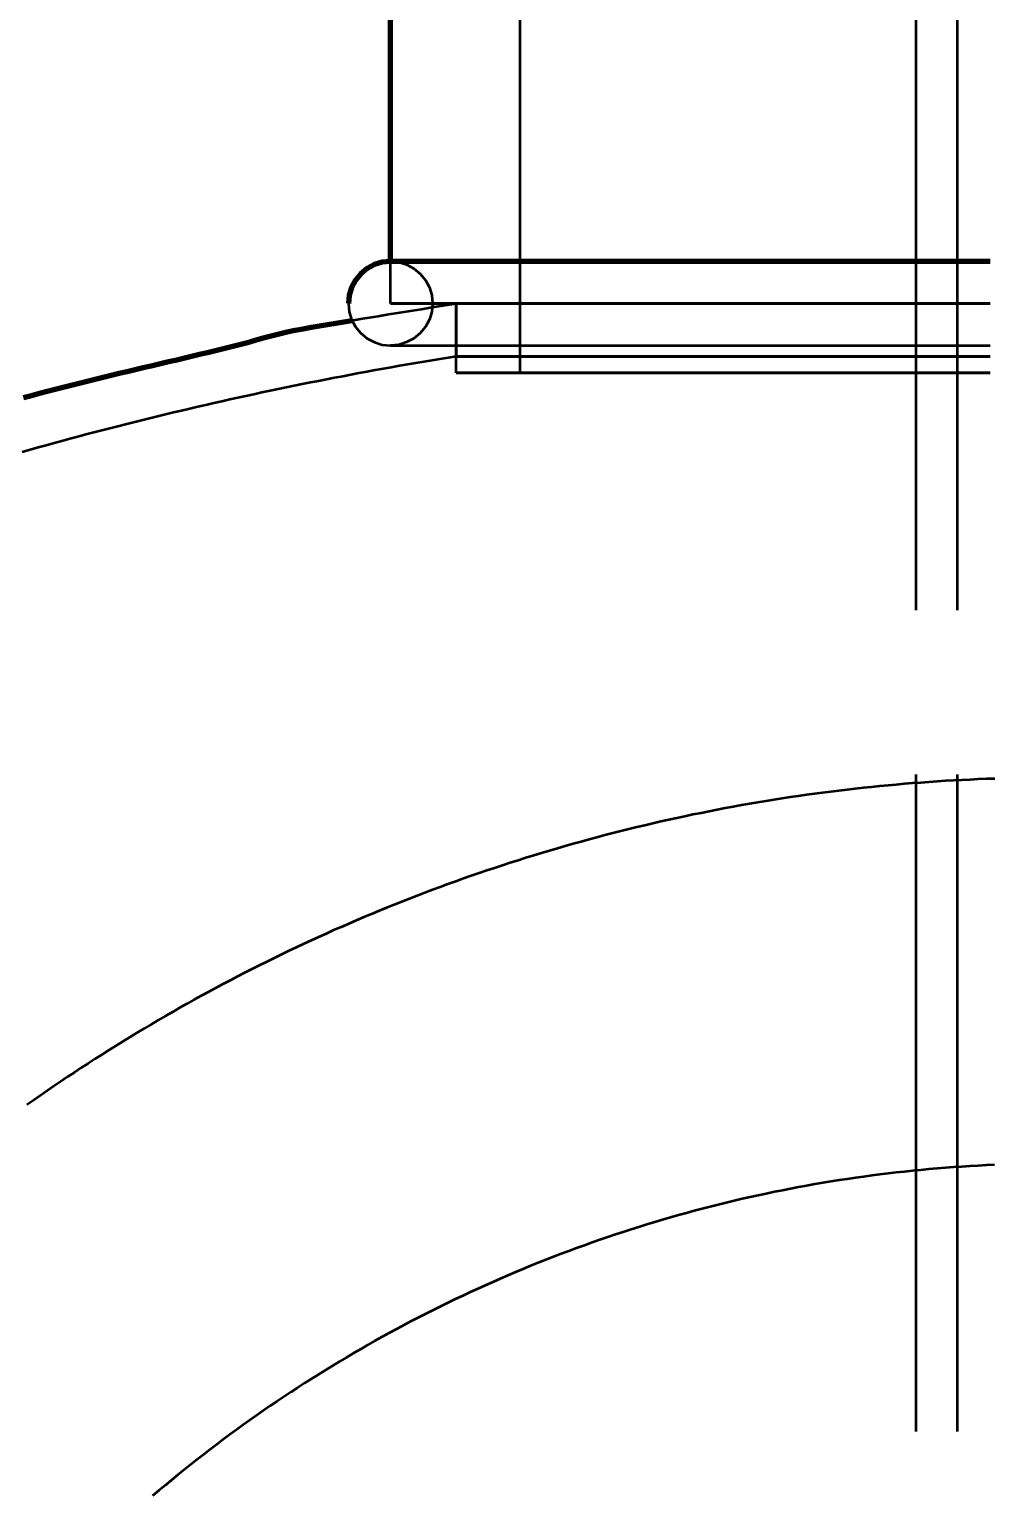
# Model space of a CAD drawing. Header units: millimetres. Extents: x 0 to 2382, y 0 to 420.
# Drawn here: x 155.19 to 161.03, y 292.65 to 301.57 of the extents above; entities that cross this region are included whole.
import ezdxf

# ---------------------------------------------------------------- set-up
doc = ezdxf.new("R2010")
doc.units = ezdxf.units.MM
doc.linetypes.add('IRAM-E-TRAZOS', pattern=[5, 4, -1])
for name, color, linetype, lineweight in [('01-VISIBLE', 7, 'CONTINUOUS', 70), ('02-OCULTA', 4, 'IRAM-E-TRAZOS', 35), ('04-COTA', 3, 'CONTINUOUS', 18)]:
    doc.layers.add(name, color=color, linetype=linetype, lineweight=lineweight)
doc.styles.add('ISO3098', font='isocpeur.ttf')
doc.dimstyles.new('FLAMA-IRAM', dxfattribs={"dimtxt": 3.5, "dimasz": 3.5, "dimexe": 2, "dimexo": 1.5, "dimgap": 1, "dimtad": 1, "dimdec": 1, "dimtxsty": 'ISO3098', "dimblk": 'IRAM_FLECHA', "dimblk1": 'IRAM_FLECHA', "dimblk2": 'IRAM_FLECHA', "dimcen": 2.5, "dimclrd": 256, "dimclre": 256, "dimclrt": 256, "dimazin": 3, "dimtfac": 1, "dimtmove": 0, "dimatfit": 3, "dimlwd": 18, "dimlwe": 18})

# ---------------------------------------------------------------- blocks, each defined once
blk = doc.blocks.new('IRAM_FLECHA')
blk.add_solid([(0, 0), (-1, 0.125), (-1, -0.125)])

msp = doc.modelspace()

# ---------------------------------------------------------------- linework, layer by layer
at = {"layer": '01-VISIBLE'}
msp.add_line((157.3909, 300.1523), (157.3909, 303.5963), dxfattribs=at)
for points in [[(157.3909, 300.1523), (157.3409, 300.1474), (157.2929, 300.1328), (157.2486, 300.1091), (157.2098, 300.0773), (157.178, 300.0385), (157.1543, 299.9942), (157.1398, 299.9462), (157.1349, 299.8963)], [(161.0409, 300.1523), (160.9909, 300.1523), (160.9409, 300.1523), (160.8909, 300.1523), (160.8409, 300.1523), (160.7909, 300.1523), (160.7409, 300.1523), (160.6909, 300.1523), (160.6409, 300.1523), (160.5909, 300.1523), (160.5409, 300.1523), (160.4909, 300.1523), (160.4409, 300.1523), (160.3909, 300.1523), (160.3409, 300.1523), (160.2909, 300.1523), (160.2409, 300.1523), (160.1909, 300.1523), (160.1409, 300.1523), (160.0909, 300.1523), (160.0409, 300.1523), (159.9909, 300.1523), (159.9409, 300.1523), (159.8909, 300.1523), (159.8409, 300.1523), (159.7909, 300.1523), (159.7409, 300.1523), (159.6909, 300.1523), (159.6409, 300.1523), (159.5909, 300.1523), (159.5409, 300.1523), (159.4909, 300.1523), (159.4409, 300.1523), (159.3909, 300.1523), (159.3409, 300.1523), (159.2909, 300.1523), (159.2409, 300.1523), (159.1909, 300.1523), (159.1409, 300.1523), (159.0909, 300.1523), (159.0409, 300.1523), (158.9909, 300.1523), (158.9409, 300.1523), (158.8909, 300.1523), (158.8409, 300.1523), (158.7909, 300.1523), (158.7409, 300.1523), (158.6909, 300.1523), (158.6409, 300.1523), (158.5909, 300.1523), (158.5409, 300.1523), (158.4909, 300.1523), (158.4409, 300.1523), (158.3909, 300.1523), (158.3409, 300.1523), (158.2909, 300.1523), (158.2409, 300.1523), (158.1909, 300.1523), (158.1409, 300.1523), (158.0909, 300.1523), (158.0409, 300.1523), (157.9909, 300.1523), (157.9409, 300.1523), (157.8909, 300.1523), (157.8409, 300.1523), (157.7909, 300.1523), (157.7409, 300.1523), (157.6909, 300.1523), (157.6409, 300.1523), (157.5909, 300.1523), (157.5409, 300.1523), (157.4909, 300.1523), (157.4409, 300.1523), (157.3909, 300.1523)], [(155.1567, 299.3236), (155.2051, 299.3365), (155.2536, 299.3494), (155.3021, 299.3621), (155.3506, 299.3746), (155.3992, 299.3871), (155.4478, 299.3994), (155.4964, 299.4116), (155.545, 299.4236), (155.5937, 299.4356), (155.6424, 299.4475), (155.6911, 299.4593), (155.7398, 299.471), (155.7886, 299.4827), (155.8374, 299.4943), (155.8861, 299.5059), (155.9349, 299.5174), (155.9837, 299.5289), (156.0325, 299.5404), (156.0813, 299.5519), (156.13, 299.5635), (156.1788, 299.5751), (156.2276, 299.5867), (156.2763, 299.5983), (156.3251, 299.6099), (156.3738, 299.6216), (156.4225, 299.6334), (156.4711, 299.6457), (156.5196, 299.6584), (156.5679, 299.672), (156.6159, 299.6863), (156.6641, 299.7001), (156.7127, 299.7124), (156.7616, 299.7232), (156.8108, 299.733), (156.86, 299.7423), (156.9094, 299.7512), (156.9587, 299.7599), (157.0081, 299.7685), (157.0575, 299.7769), (157.1069, 299.7852), (157.1564, 299.7935)]]:
    msp.add_lwpolyline(points, dxfattribs=at)
at = {"layer": '02-OCULTA'}
for p, q in [((158.1809, 299.4737), (158.1809, 303.5963)), ((160.5909, 218.0294), (160.5909, 301.9763)), ((160.8409, 218.0294), (160.8409, 301.9763)), ((157.3909, 299.8963), (157.3909, 300.1523)), ((157.7899, 299.4737), (157.7899, 299.8963)), ((157.7909, 299.8963), (157.7909, 299.5737))]:
    msp.add_line(p, q, dxfattribs=at)
for points in [[(161.0409, 300.1523), (160.9909, 300.1523), (160.9409, 300.1523), (160.8909, 300.1523), (160.8409, 300.1523), (160.7909, 300.1523), (160.7409, 300.1523), (160.6909, 300.1523), (160.6409, 300.1523), (160.5909, 300.1523), (160.5409, 300.1523), (160.4909, 300.1523), (160.4409, 300.1523), (160.3909, 300.1523), (160.3409, 300.1523), (160.2909, 300.1523), (160.2409, 300.1523), (160.1909, 300.1523), (160.1409, 300.1523), (160.0909, 300.1523), (160.0409, 300.1523), (159.9909, 300.1523), (159.9409, 300.1523), (159.8909, 300.1523), (159.8409, 300.1523), (159.7909, 300.1523), (159.7409, 300.1523), (159.6909, 300.1523), (159.6409, 300.1523), (159.5909, 300.1523), (159.5409, 300.1523), (159.4909, 300.1523), (159.4409, 300.1523), (159.3909, 300.1523), (159.3409, 300.1523), (159.2909, 300.1523), (159.2409, 300.1523), (159.1909, 300.1523), (159.1409, 300.1523), (159.0909, 300.1523), (159.0409, 300.1523), (158.9909, 300.1523), (158.9409, 300.1523), (158.8909, 300.1523), (158.8409, 300.1523), (158.7909, 300.1523), (158.7409, 300.1523), (158.6909, 300.1523), (158.6409, 300.1523), (158.5909, 300.1523), (158.5409, 300.1523), (158.4909, 300.1523), (158.4409, 300.1523), (158.3909, 300.1523), (158.3409, 300.1523), (158.2909, 300.1523), (158.2409, 300.1523), (158.1909, 300.1523), (158.1409, 300.1523), (158.0909, 300.1523), (158.0409, 300.1523), (157.9909, 300.1523), (157.9409, 300.1523), (157.8909, 300.1523), (157.8409, 300.1523), (157.7909, 300.1523), (157.7409, 300.1523), (157.6909, 300.1523), (157.6409, 300.1523), (157.5909, 300.1523), (157.5409, 300.1523), (157.4909, 300.1523), (157.4409, 300.1523), (157.3909, 300.1523)], [(157.3909, 300.1523), (157.3909, 300.1523), (157.3909, 300.1523), (157.3909, 300.1523), (157.3909, 300.1523), (157.3909, 300.1523), (157.3909, 300.1523)], [(157.3909, 300.1523), (157.4408, 300.1474), (157.4888, 300.1328), (157.5331, 300.1091), (157.5719, 300.0773), (157.6037, 300.0385), (157.6274, 299.9942), (157.6419, 299.9462), (157.6469, 299.8963), (157.6419, 299.8463), (157.6274, 299.7983), (157.6037, 299.754), (157.5719, 299.7153), (157.5331, 299.6834), (157.4888, 299.6598), (157.4408, 299.6452), (157.3909, 299.6403)], [(157.1349, 299.8963), (157.1398, 299.8463), (157.1543, 299.7983), (157.178, 299.754), (157.2098, 299.7153), (157.2486, 299.6834), (157.2929, 299.6598), (157.3409, 299.6452), (157.3909, 299.6403)], [(157.1564, 299.7935), (157.2092, 299.8023), (157.2621, 299.8111), (157.3149, 299.8197), (157.3678, 299.8284), (157.4206, 299.837), (157.4735, 299.8455), (157.5264, 299.854), (157.5793, 299.8624), (157.6322, 299.8708), (157.6851, 299.8792), (157.738, 299.8877), (157.7909, 299.8963)], [(161.0409, 299.8963), (160.9909, 299.8963), (160.9409, 299.8963), (160.8909, 299.8963), (160.8409, 299.8963), (160.7909, 299.8963), (160.7409, 299.8963), (160.6909, 299.8963), (160.6409, 299.8963), (160.5909, 299.8963), (160.5409, 299.8963), (160.4909, 299.8963), (160.4409, 299.8963), (160.3909, 299.8963), (160.3409, 299.8963), (160.2909, 299.8963), (160.2409, 299.8963), (160.1909, 299.8963), (160.1409, 299.8963), (160.0909, 299.8963), (160.0409, 299.8963), (159.9909, 299.8963), (159.9409, 299.8963), (159.8909, 299.8963), (159.8409, 299.8963), (159.7909, 299.8963), (159.7409, 299.8963), (159.6909, 299.8963), (159.6409, 299.8963), (159.5909, 299.8963), (159.5409, 299.8963), (159.4909, 299.8963), (159.4409, 299.8963), (159.3909, 299.8963), (159.3409, 299.8963), (159.2909, 299.8963), (159.2409, 299.8963), (159.1909, 299.8963), (159.1409, 299.8963), (159.0909, 299.8963), (159.0409, 299.8963), (158.9909, 299.8963), (158.9409, 299.8963), (158.8909, 299.8963), (158.8409, 299.8963), (158.7909, 299.8963), (158.7409, 299.8963), (158.6909, 299.8963), (158.6409, 299.8963), (158.5909, 299.8963), (158.5409, 299.8963), (158.4909, 299.8963), (158.4409, 299.8963), (158.3909, 299.8963), (158.3409, 299.8963), (158.2909, 299.8963), (158.2409, 299.8963), (158.1909, 299.8963), (158.1409, 299.8963), (158.0909, 299.8963), (158.0409, 299.8963), (157.9909, 299.8963), (157.9409, 299.8963), (157.8909, 299.8963), (157.8409, 299.8963), (157.7909, 299.8963), (157.7409, 299.8963), (157.6909, 299.8963), (157.6409, 299.8963), (157.5909, 299.8963), (157.5409, 299.8963), (157.4909, 299.8963), (157.4409, 299.8963), (157.3909, 299.8963)], [(157.3909, 299.8963), (157.4409, 299.8963), (157.4909, 299.8963), (157.5409, 299.8963), (157.5909, 299.8963), (157.6409, 299.8963), (157.6909, 299.8963), (157.7409, 299.8963), (157.7909, 299.8963), (157.8409, 299.8963), (157.8909, 299.8963), (157.9409, 299.8963), (157.9909, 299.8963), (158.0409, 299.8963), (158.0909, 299.8963), (158.1409, 299.8963), (158.1909, 299.8963), (158.2409, 299.8963), (158.2909, 299.8963), (158.3409, 299.8963), (158.3909, 299.8963), (158.4409, 299.8963), (158.4909, 299.8963), (158.5409, 299.8963), (158.5909, 299.8963), (158.6409, 299.8963), (158.6909, 299.8963), (158.7409, 299.8963), (158.7909, 299.8963), (158.8409, 299.8963), (158.8909, 299.8963), (158.9409, 299.8963), (158.9909, 299.8963), (159.0409, 299.8963), (159.0909, 299.8963), (159.1409, 299.8963), (159.1909, 299.8963), (159.2409, 299.8963), (159.2909, 299.8963), (159.3409, 299.8963), (159.3909, 299.8963), (159.4409, 299.8963), (159.4909, 299.8963), (159.5409, 299.8963), (159.5909, 299.8963), (159.6409, 299.8963), (159.6909, 299.8963), (159.7409, 299.8963), (159.7909, 299.8963), (159.8409, 299.8963), (159.8909, 299.8963), (159.9409, 299.8963), (159.9909, 299.8963), (160.0409, 299.8963), (160.0909, 299.8963), (160.1409, 299.8963), (160.1909, 299.8963), (160.2409, 299.8963), (160.2909, 299.8963), (160.3409, 299.8963), (160.3909, 299.8963), (160.4409, 299.8963), (160.4909, 299.8963), (160.5409, 299.8963), (160.5909, 299.8963), (160.6409, 299.8963), (160.6909, 299.8963), (160.7409, 299.8963), (160.7909, 299.8963), (160.8409, 299.8963), (160.8909, 299.8963), (160.9409, 299.8963), (160.9909, 299.8963), (161.0409, 299.8963)], [(161.0407, 299.8963), (160.9907, 299.8963), (160.9406, 299.8963), (160.8906, 299.8963), (160.8406, 299.8963), (160.7906, 299.8963), (160.7406, 299.8963), (160.6906, 299.8963), (160.6406, 299.8963), (160.5906, 299.8963), (160.5405, 299.8963), (160.4905, 299.8963), (160.4405, 299.8963), (160.3905, 299.8963), (160.3405, 299.8963), (160.2905, 299.8963), (160.2405, 299.8963), (160.1905, 299.8963), (160.1404, 299.8963), (160.0904, 299.8963), (160.0404, 299.8963), (159.9904, 299.8963), (159.9404, 299.8963), (159.8904, 299.8963), (159.8404, 299.8963), (159.7904, 299.8963), (159.7403, 299.8963), (159.6903, 299.8963), (159.6403, 299.8963), (159.5903, 299.8963), (159.5403, 299.8963), (159.4903, 299.8963), (159.4403, 299.8963), (159.3903, 299.8963), (159.3402, 299.8963), (159.2902, 299.8963), (159.2402, 299.8963), (159.1902, 299.8963), (159.1402, 299.8963), (159.0902, 299.8963), (159.0402, 299.8963), (158.9902, 299.8963), (158.9401, 299.8963), (158.8901, 299.8963), (158.8401, 299.8963), (158.7901, 299.8963), (158.7401, 299.8963), (158.6901, 299.8963), (158.6401, 299.8963), (158.5901, 299.8963), (158.54, 299.8963), (158.49, 299.8963), (158.44, 299.8963), (158.39, 299.8963), (158.34, 299.8963), (158.29, 299.8963), (158.24, 299.8963), (158.19, 299.8963), (158.1399, 299.8963), (158.0899, 299.8963), (158.0399, 299.8963), (157.9899, 299.8963), (157.9399, 299.8963), (157.8899, 299.8963), (157.8399, 299.8963), (157.7899, 299.8963)], [(157.7899, 299.8963), (157.8399, 299.8963), (157.8899, 299.8963), (157.9399, 299.8963), (157.9899, 299.8963), (158.0399, 299.8963), (158.0899, 299.8963), (158.1399, 299.8963), (158.19, 299.8963), (158.24, 299.8963), (158.29, 299.8963), (158.34, 299.8963), (158.39, 299.8963), (158.44, 299.8963), (158.49, 299.8963), (158.54, 299.8963), (158.5901, 299.8963), (158.6401, 299.8963), (158.6901, 299.8963), (158.7401, 299.8963), (158.7901, 299.8963), (158.8401, 299.8963), (158.8901, 299.8963), (158.9401, 299.8963), (158.9902, 299.8963), (159.0402, 299.8963), (159.0902, 299.8963), (159.1402, 299.8963), (159.1902, 299.8963), (159.2402, 299.8963), (159.2902, 299.8963), (159.3402, 299.8963), (159.3903, 299.8963), (159.4403, 299.8963), (159.4903, 299.8963), (159.5403, 299.8963), (159.5903, 299.8963), (159.6403, 299.8963), (159.6903, 299.8963), (159.7403, 299.8963), (159.7904, 299.8963), (159.8404, 299.8963), (159.8904, 299.8963), (159.9404, 299.8963), (159.9904, 299.8963), (160.0404, 299.8963), (160.0904, 299.8963), (160.1404, 299.8963), (160.1905, 299.8963), (160.2405, 299.8963), (160.2905, 299.8963), (160.3405, 299.8963), (160.3905, 299.8963), (160.4405, 299.8963), (160.4905, 299.8963), (160.5405, 299.8963), (160.5906, 299.8963), (160.6406, 299.8963), (160.6906, 299.8963), (160.7406, 299.8963), (160.7906, 299.8963), (160.8406, 299.8963), (160.8906, 299.8963), (160.9406, 299.8963), (160.9907, 299.8963), (161.0407, 299.8963)], [(161.0409, 299.8963), (160.9909, 299.8963), (160.9409, 299.8963), (160.8909, 299.8963), (160.8409, 299.8963), (160.7909, 299.8963), (160.7409, 299.8963), (160.6909, 299.8963), (160.6409, 299.8963), (160.5909, 299.8963), (160.5409, 299.8963), (160.4909, 299.8963), (160.4409, 299.8963), (160.3909, 299.8963), (160.3409, 299.8963), (160.2909, 299.8963), (160.2409, 299.8963), (160.1909, 299.8963), (160.1409, 299.8963), (160.0909, 299.8963), (160.0409, 299.8963), (159.9909, 299.8963), (159.9409, 299.8963), (159.8909, 299.8963), (159.8409, 299.8963), (159.7909, 299.8963), (159.7409, 299.8963), (159.6909, 299.8963), (159.6409, 299.8963), (159.5909, 299.8963), (159.5409, 299.8963), (159.4909, 299.8963), (159.4409, 299.8963), (159.3909, 299.8963), (159.3409, 299.8963), (159.2909, 299.8963), (159.2409, 299.8963), (159.1909, 299.8963), (159.1409, 299.8963), (159.0909, 299.8963), (159.0409, 299.8963), (158.9909, 299.8963), (158.9409, 299.8963), (158.8909, 299.8963), (158.8409, 299.8963), (158.7909, 299.8963), (158.7409, 299.8963), (158.6909, 299.8963), (158.6409, 299.8963), (158.5909, 299.8963), (158.5409, 299.8963), (158.4909, 299.8963), (158.4409, 299.8963), (158.3909, 299.8963), (158.3409, 299.8963), (158.2909, 299.8963), (158.2409, 299.8963), (158.1909, 299.8963), (158.1409, 299.8963), (158.0909, 299.8963), (158.0409, 299.8963), (157.9909, 299.8963), (157.9409, 299.8963), (157.8909, 299.8963), (157.8409, 299.8963), (157.7909, 299.8963)], [(157.7909, 299.8963), (157.8409, 299.8963), (157.8909, 299.8963), (157.9409, 299.8963), (157.9909, 299.8963), (158.0409, 299.8963), (158.0909, 299.8963), (158.1409, 299.8963), (158.1909, 299.8963), (158.2409, 299.8963), (158.2909, 299.8963), (158.3409, 299.8963), (158.3909, 299.8963), (158.4409, 299.8963), (158.4909, 299.8963), (158.5409, 299.8963), (158.5909, 299.8963), (158.6409, 299.8963), (158.6909, 299.8963), (158.7409, 299.8963), (158.7909, 299.8963), (158.8409, 299.8963), (158.8909, 299.8963), (158.9409, 299.8963), (158.9909, 299.8963), (159.0409, 299.8963), (159.0909, 299.8963), (159.1409, 299.8963), (159.1909, 299.8963), (159.2409, 299.8963), (159.2909, 299.8963), (159.3409, 299.8963), (159.3909, 299.8963), (159.4409, 299.8963), (159.4909, 299.8963), (159.5409, 299.8963), (159.5909, 299.8963), (159.6409, 299.8963), (159.6909, 299.8963), (159.7409, 299.8963), (159.7909, 299.8963), (159.8409, 299.8963), (159.8909, 299.8963), (159.9409, 299.8963), (159.9909, 299.8963), (160.0409, 299.8963), (160.0909, 299.8963), (160.1409, 299.8963), (160.1909, 299.8963), (160.2409, 299.8963), (160.2909, 299.8963), (160.3409, 299.8963), (160.3909, 299.8963), (160.4409, 299.8963), (160.4909, 299.8963), (160.5409, 299.8963), (160.5909, 299.8963), (160.6409, 299.8963), (160.6909, 299.8963), (160.7409, 299.8963), (160.7909, 299.8963), (160.8409, 299.8963), (160.8909, 299.8963), (160.9409, 299.8963), (160.9909, 299.8963), (161.0409, 299.8963)], [(157.7909, 299.5737), (157.7414, 299.5658), (157.6919, 299.5577), (157.6425, 299.5495), (157.5931, 299.5412), (157.5437, 299.5328), (157.4943, 299.5243), (157.4449, 299.5157), (157.3955, 299.507), (157.3462, 299.4982), (157.2969, 299.4893), (157.2476, 299.4803), (157.1983, 299.4711), (157.1491, 299.4619), (157.0998, 299.4526), (157.0506, 299.4431), (157.0014, 299.4336), (156.9523, 299.4239), (156.9031, 299.4142), (156.854, 299.4043), (156.8049, 299.3944), (156.7558, 299.3843), (156.7067, 299.3741), (156.6577, 299.3638), (156.6086, 299.3534), (156.5596, 299.3429), (156.5107, 299.3323), (156.4617, 299.3216), (156.4128, 299.3108), (156.3639, 299.2999), (156.315, 299.2888), (156.2661, 299.2777), (156.2173, 299.2664), (156.1685, 299.2551), (156.1197, 299.2436), (156.0709, 299.232), (156.0222, 299.2204), (155.9735, 299.2086), (155.9248, 299.1967), (155.8762, 299.1847), (155.8275, 299.1725), (155.7789, 299.1603), (155.7304, 299.148), (155.6818, 299.1355), (155.6333, 299.123), (155.5848, 299.1103), (155.5364, 299.0976), (155.4879, 299.0847), (155.4396, 299.0717), (155.3912, 299.0586), (155.3428, 299.0454), (155.2945, 299.032), (155.2463, 299.0186), (155.198, 299.005), (155.1498, 298.9914)], [(157.3909, 299.6403), (157.4409, 299.6403), (157.4909, 299.6403), (157.5409, 299.6403), (157.5909, 299.6403), (157.6409, 299.6403), (157.6909, 299.6403), (157.7409, 299.6403), (157.7909, 299.6403), (157.8409, 299.6403), (157.8909, 299.6403), (157.9409, 299.6403), (157.9909, 299.6403), (158.0409, 299.6403), (158.0909, 299.6403), (158.1409, 299.6403), (158.1909, 299.6403), (158.2409, 299.6403), (158.2909, 299.6403), (158.3409, 299.6403), (158.3909, 299.6403), (158.4409, 299.6403), (158.4909, 299.6403), (158.5409, 299.6403), (158.5909, 299.6403), (158.6409, 299.6403), (158.6909, 299.6403), (158.7409, 299.6403), (158.7909, 299.6403), (158.8409, 299.6403), (158.8909, 299.6403), (158.9409, 299.6403), (158.9909, 299.6403), (159.0409, 299.6403), (159.0909, 299.6403), (159.1409, 299.6403), (159.1909, 299.6403), (159.2409, 299.6403), (159.2909, 299.6403), (159.3409, 299.6403), (159.3909, 299.6403), (159.4409, 299.6403), (159.4909, 299.6403), (159.5409, 299.6403), (159.5909, 299.6403), (159.6409, 299.6403), (159.6909, 299.6403), (159.7409, 299.6403), (159.7909, 299.6403), (159.8409, 299.6403), (159.8909, 299.6403), (159.9409, 299.6403), (159.9909, 299.6403), (160.0409, 299.6403), (160.0909, 299.6403), (160.1409, 299.6403), (160.1909, 299.6403), (160.2409, 299.6403), (160.2909, 299.6403), (160.3409, 299.6403), (160.3909, 299.6403), (160.4409, 299.6403), (160.4909, 299.6403), (160.5409, 299.6403), (160.5909, 299.6403), (160.6409, 299.6403), (160.6909, 299.6403), (160.7409, 299.6403), (160.7909, 299.6403), (160.8409, 299.6403), (160.8909, 299.6403), (160.9409, 299.6403), (160.9909, 299.6403), (161.0409, 299.6403)], [(157.3909, 299.6403), (157.4408, 299.6403), (157.4909, 299.6403), (157.5409, 299.6403), (157.5909, 299.6403), (157.6409, 299.6403), (157.6909, 299.6403), (157.7409, 299.6403), (157.7909, 299.6403), (157.8409, 299.6403), (157.8909, 299.6403), (157.9409, 299.6403), (157.9909, 299.6403), (158.0409, 299.6403), (158.0909, 299.6403), (158.1409, 299.6403), (158.1909, 299.6403), (158.2409, 299.6403), (158.2909, 299.6403), (158.3409, 299.6403), (158.3909, 299.6403), (158.4409, 299.6403), (158.4909, 299.6403), (158.5409, 299.6403), (158.5909, 299.6403), (158.6409, 299.6403), (158.6909, 299.6403), (158.7409, 299.6403), (158.7909, 299.6403), (158.8409, 299.6403), (158.8909, 299.6403), (158.9409, 299.6403), (158.9909, 299.6403), (159.0409, 299.6403), (159.0909, 299.6403), (159.1409, 299.6403), (159.1909, 299.6403), (159.2409, 299.6403), (159.2909, 299.6403), (159.3409, 299.6403), (159.3909, 299.6403), (159.4409, 299.6403), (159.4909, 299.6403), (159.5409, 299.6403), (159.5909, 299.6403), (159.6409, 299.6403), (159.6909, 299.6403), (159.7409, 299.6403), (159.7909, 299.6403), (159.8409, 299.6403), (159.8909, 299.6403), (159.9409, 299.6403), (159.9909, 299.6403), (160.0409, 299.6403), (160.0909, 299.6403), (160.1409, 299.6403), (160.1909, 299.6403), (160.2409, 299.6403), (160.2909, 299.6403), (160.3409, 299.6403), (160.3909, 299.6403), (160.4409, 299.6403), (160.4909, 299.6403), (160.5409, 299.6403), (160.5909, 299.6403), (160.6409, 299.6403), (160.6909, 299.6403), (160.7409, 299.6403), (160.7909, 299.6403), (160.8409, 299.6403), (160.8909, 299.6403), (160.9409, 299.6403), (160.9909, 299.6403), (161.0409, 299.6403)], [(161.0409, 299.5737), (160.9909, 299.5737), (160.9409, 299.5737), (160.8909, 299.5737), (160.8409, 299.5737), (160.7909, 299.5737), (160.7409, 299.5737), (160.6909, 299.5737), (160.6409, 299.5737), (160.5909, 299.5737), (160.5409, 299.5737), (160.4909, 299.5737), (160.4409, 299.5737), (160.3909, 299.5737), (160.3409, 299.5737), (160.2909, 299.5737), (160.2409, 299.5737), (160.1909, 299.5737), (160.1409, 299.5737), (160.0909, 299.5737), (160.0409, 299.5737), (159.9909, 299.5737), (159.9409, 299.5737), (159.8909, 299.5737), (159.8409, 299.5737), (159.7909, 299.5737), (159.7409, 299.5737), (159.6909, 299.5737), (159.6409, 299.5737), (159.5909, 299.5737), (159.5409, 299.5737), (159.4909, 299.5737), (159.4409, 299.5737), (159.3909, 299.5737), (159.3409, 299.5737), (159.2909, 299.5737), (159.2409, 299.5737), (159.1909, 299.5737), (159.1409, 299.5737), (159.0909, 299.5737), (159.0409, 299.5737), (158.9909, 299.5737), (158.9409, 299.5737), (158.8909, 299.5737), (158.8409, 299.5737), (158.7909, 299.5737), (158.7409, 299.5737), (158.6909, 299.5737), (158.6409, 299.5737), (158.5909, 299.5737), (158.5409, 299.5737), (158.4909, 299.5737), (158.4409, 299.5737), (158.3909, 299.5737), (158.3409, 299.5737), (158.2909, 299.5737), (158.2409, 299.5737), (158.1909, 299.5737), (158.1409, 299.5737), (158.0909, 299.5737), (158.0409, 299.5737), (157.9909, 299.5737), (157.9409, 299.5737), (157.8909, 299.5737), (157.8409, 299.5737), (157.7909, 299.5737)], [(157.7909, 299.5737), (157.8409, 299.5737), (157.8909, 299.5737), (157.9409, 299.5737), (157.9909, 299.5737), (158.0409, 299.5737), (158.0909, 299.5737), (158.1409, 299.5737), (158.1909, 299.5737), (158.2409, 299.5737), (158.2909, 299.5737), (158.3409, 299.5737), (158.3909, 299.5737), (158.4409, 299.5737), (158.4909, 299.5737), (158.5409, 299.5737), (158.5909, 299.5737), (158.6409, 299.5737), (158.6909, 299.5737), (158.7409, 299.5737), (158.7909, 299.5737), (158.8409, 299.5737), (158.8909, 299.5737), (158.9409, 299.5737), (158.9909, 299.5737), (159.0409, 299.5737), (159.0909, 299.5737), (159.1409, 299.5737), (159.1909, 299.5737), (159.2409, 299.5737), (159.2909, 299.5737), (159.3409, 299.5737), (159.3909, 299.5737), (159.4409, 299.5737), (159.4909, 299.5737), (159.5409, 299.5737), (159.5909, 299.5737), (159.6409, 299.5737), (159.6909, 299.5737), (159.7409, 299.5737), (159.7909, 299.5737), (159.8409, 299.5737), (159.8909, 299.5737), (159.9409, 299.5737), (159.9909, 299.5737), (160.0409, 299.5737), (160.0909, 299.5737), (160.1409, 299.5737), (160.1909, 299.5737), (160.2409, 299.5737), (160.2909, 299.5737), (160.3409, 299.5737), (160.3909, 299.5737), (160.4409, 299.5737), (160.4909, 299.5737), (160.5409, 299.5737), (160.5909, 299.5737), (160.6409, 299.5737), (160.6909, 299.5737), (160.7409, 299.5737), (160.7909, 299.5737), (160.8409, 299.5737), (160.8909, 299.5737), (160.9409, 299.5737), (160.9909, 299.5737), (161.0409, 299.5737)], [(161.0407, 299.4737), (160.9907, 299.4737), (160.9406, 299.4737), (160.8906, 299.4737), (160.8406, 299.4737), (160.7906, 299.4737), (160.7406, 299.4737), (160.6906, 299.4737), (160.6406, 299.4737), (160.5906, 299.4737), (160.5405, 299.4737), (160.4905, 299.4737), (160.4405, 299.4737), (160.3905, 299.4737), (160.3405, 299.4737), (160.2905, 299.4737), (160.2405, 299.4737), (160.1905, 299.4737), (160.1404, 299.4737), (160.0904, 299.4737), (160.0404, 299.4737), (159.9904, 299.4737), (159.9404, 299.4737), (159.8904, 299.4737), (159.8404, 299.4737), (159.7904, 299.4737), (159.7403, 299.4737), (159.6903, 299.4737), (159.6403, 299.4737), (159.5903, 299.4737), (159.5403, 299.4737), (159.4903, 299.4737), (159.4403, 299.4737), (159.3903, 299.4737), (159.3402, 299.4737), (159.2902, 299.4737), (159.2402, 299.4737), (159.1902, 299.4737), (159.1402, 299.4737), (159.0902, 299.4737), (159.0402, 299.4737), (158.9902, 299.4737), (158.9401, 299.4737), (158.8901, 299.4737), (158.8401, 299.4737), (158.7901, 299.4737), (158.7401, 299.4737), (158.6901, 299.4737), (158.6401, 299.4737), (158.5901, 299.4737), (158.54, 299.4737), (158.49, 299.4737), (158.44, 299.4737), (158.39, 299.4737), (158.34, 299.4737), (158.29, 299.4737), (158.24, 299.4737), (158.19, 299.4737), (158.1399, 299.4737), (158.0899, 299.4737), (158.0399, 299.4737), (157.9899, 299.4737), (157.9399, 299.4737), (157.8899, 299.4737), (157.8399, 299.4737), (157.7899, 299.4737)], [(157.7899, 299.4737), (157.8399, 299.4737), (157.8899, 299.4737), (157.9399, 299.4737), (157.9899, 299.4737), (158.0399, 299.4737), (158.0899, 299.4737), (158.1399, 299.4737), (158.19, 299.4737), (158.24, 299.4737), (158.29, 299.4737), (158.34, 299.4737), (158.39, 299.4737), (158.44, 299.4737), (158.49, 299.4737), (158.54, 299.4737), (158.5901, 299.4737), (158.6401, 299.4737), (158.6901, 299.4737), (158.7401, 299.4737), (158.7901, 299.4737), (158.8401, 299.4737), (158.8901, 299.4737), (158.9401, 299.4737), (158.9902, 299.4737), (159.0402, 299.4737), (159.0902, 299.4737), (159.1402, 299.4737), (159.1902, 299.4737), (159.2402, 299.4737), (159.2902, 299.4737), (159.3402, 299.4737), (159.3903, 299.4737), (159.4403, 299.4737), (159.4903, 299.4737), (159.5403, 299.4737), (159.5903, 299.4737), (159.6403, 299.4737), (159.6903, 299.4737), (159.7403, 299.4737), (159.7904, 299.4737), (159.8404, 299.4737), (159.8904, 299.4737), (159.9404, 299.4737), (159.9904, 299.4737), (160.0404, 299.4737), (160.0904, 299.4737), (160.1404, 299.4737), (160.1905, 299.4737), (160.2405, 299.4737), (160.2905, 299.4737), (160.3405, 299.4737), (160.3905, 299.4737), (160.4405, 299.4737), (160.4905, 299.4737), (160.5405, 299.4737), (160.5906, 299.4737), (160.6406, 299.4737), (160.6906, 299.4737), (160.7406, 299.4737), (160.7906, 299.4737), (160.8406, 299.4737), (160.8906, 299.4737), (160.9406, 299.4737), (160.9907, 299.4737), (161.0407, 299.4737)], [(161.0388, 299.4737), (160.9886, 299.4737), (160.9385, 299.4737), (160.8884, 299.4737), (160.8382, 299.4737), (160.7881, 299.4737), (160.7379, 299.4737), (160.6878, 299.4737), (160.6377, 299.4737), (160.5875, 299.4737), (160.5374, 299.4737), (160.4872, 299.4737), (160.4371, 299.4737), (160.387, 299.4737), (160.3368, 299.4737), (160.2867, 299.4737), (160.2365, 299.4737), (160.1864, 299.4737), (160.1363, 299.4737), (160.0861, 299.4737), (160.036, 299.4737), (159.9859, 299.4737), (159.9357, 299.4737), (159.8856, 299.4737), (159.8354, 299.4737), (159.7853, 299.4737), (159.7352, 299.4737), (159.685, 299.4737), (159.6349, 299.4737), (159.5847, 299.4737), (159.5346, 299.4737), (159.4845, 299.4737), (159.4343, 299.4737), (159.3842, 299.4737), (159.334, 299.4737), (159.2839, 299.4737), (159.2338, 299.4737), (159.1836, 299.4737), (159.1335, 299.4737), (159.0834, 299.4737), (159.0332, 299.4737), (158.9831, 299.4737), (158.9329, 299.4737), (158.8828, 299.4737), (158.8327, 299.4737), (158.7825, 299.4737), (158.7324, 299.4737), (158.6822, 299.4737), (158.6321, 299.4737), (158.582, 299.4737), (158.5318, 299.4737), (158.4817, 299.4737), (158.4315, 299.4737), (158.3814, 299.4737), (158.3313, 299.4737), (158.2811, 299.4737), (158.231, 299.4737), (158.1809, 299.4737)], [(158.1809, 299.4737), (158.231, 299.4737), (158.2811, 299.4737), (158.3313, 299.4737), (158.3814, 299.4737), (158.4315, 299.4737), (158.4817, 299.4737), (158.5318, 299.4737), (158.582, 299.4737), (158.6321, 299.4737), (158.6822, 299.4737), (158.7324, 299.4737), (158.7825, 299.4737), (158.8327, 299.4737), (158.8828, 299.4737), (158.9329, 299.4737), (158.9831, 299.4737), (159.0332, 299.4737), (159.0834, 299.4737), (159.1335, 299.4737), (159.1836, 299.4737), (159.2338, 299.4737), (159.2839, 299.4737), (159.334, 299.4737), (159.3842, 299.4737), (159.4343, 299.4737), (159.4845, 299.4737), (159.5346, 299.4737), (159.5847, 299.4737), (159.6349, 299.4737), (159.685, 299.4737), (159.7352, 299.4737), (159.7853, 299.4737), (159.8354, 299.4737), (159.8856, 299.4737), (159.9357, 299.4737), (159.9859, 299.4737), (160.036, 299.4737), (160.0861, 299.4737), (160.1363, 299.4737), (160.1864, 299.4737), (160.2365, 299.4737), (160.2867, 299.4737), (160.3368, 299.4737), (160.387, 299.4737), (160.4371, 299.4737), (160.4872, 299.4737), (160.5374, 299.4737), (160.5875, 299.4737), (160.6377, 299.4737), (160.6878, 299.4737), (160.7379, 299.4737), (160.7881, 299.4737), (160.8382, 299.4737), (160.8884, 299.4737), (160.9385, 299.4737), (160.9886, 299.4737), (161.0388, 299.4737)], [(161.0681, 297.0029), (161.0181, 297.0012), (160.9681, 296.9992), (160.9181, 296.997), (160.8681, 296.9945), (160.8181, 296.9919), (160.7682, 296.989), (160.7182, 296.9858), (160.6683, 296.9824), (160.6184, 296.9788), (160.5685, 296.975), (160.5186, 296.9709), (160.4688, 296.9666), (160.4189, 296.9621), (160.3691, 296.9573), (160.3193, 296.9523), (160.2695, 296.9471), (160.2198, 296.9416), (160.1701, 296.9359), (160.1204, 296.93), (160.0707, 296.9239), (160.0211, 296.9175), (159.9715, 296.9109), (159.9219, 296.904), (159.8724, 296.897), (159.8229, 296.8896), (159.7734, 296.8821), (159.724, 296.8743), (159.6746, 296.8663), (159.6252, 296.8581), (159.5759, 296.8497), (159.5266, 296.841), (159.4774, 296.8321), (159.4282, 296.8229), (159.379, 296.8136), (159.3299, 296.804), (159.2808, 296.7941), (159.2318, 296.7841), (159.1828, 296.7738), (159.1339, 296.7633), (159.085, 296.7525), (159.0362, 296.7416), (158.9874, 296.7304), (158.9387, 296.719), (158.8901, 296.7073), (158.8414, 296.6954), (158.7929, 296.6834), (158.7444, 296.671), (158.6959, 296.6585), (158.6476, 296.6457), (158.5992, 296.6327), (158.551, 296.6195), (158.5028, 296.606), (158.4546, 296.5924), (158.4066, 296.5785), (158.3585, 296.5644), (158.3106, 296.55), (158.2627, 296.5355), (158.2149, 296.5207), (158.1672, 296.5057), (158.1195, 296.4905), (158.0719, 296.475), (158.0244, 296.4593), (157.9769, 296.4434), (157.9296, 296.4273), (157.8823, 296.411), (157.835, 296.3945), (157.7879, 296.3777), (157.7408, 296.3607), (157.6938, 296.3435), (157.6469, 296.3261), (157.6001, 296.3084), (157.5533, 296.2906), (157.5067, 296.2725), (157.4601, 296.2542), (157.4136, 296.2357), (157.3672, 296.217), (157.3209, 296.198), (157.2746, 296.1789), (157.2285, 296.1595), (157.1824, 296.1399), (157.1365, 296.1202), (157.0906, 296.1001), (157.0448, 296.0799), (156.9992, 296.0595), (156.9536, 296.0389), (156.9081, 296.018), (156.8627, 295.9969), (156.8174, 295.9757), (156.7722, 295.9542), (156.7271, 295.9325), (156.6821, 295.9106), (156.6372, 295.8885), (156.5924, 295.8662), (156.5478, 295.8436), (156.5032, 295.8209), (156.4587, 295.798), (156.4143, 295.7748), (156.3701, 295.7515), (156.3259, 295.7279), (156.2819, 295.7042), (156.2379, 295.6802), (156.1941, 295.656), (156.1504, 295.6317), (156.1068, 295.6071), (156.0633, 295.5823), (156.02, 295.5573), (155.9767, 295.5322), (155.9336, 295.5068), (155.8906, 295.4812), (155.8477, 295.4554), (155.8049, 295.4295), (155.7623, 295.4033), (155.7197, 295.3769), (155.6773, 295.3504), (155.635, 295.3236), (155.5929, 295.2967), (155.5508, 295.2695), (155.5089, 295.2422), (155.4671, 295.2146), (155.4255, 295.1869), (155.3839, 295.159), (155.3425, 295.1309), (155.3013, 295.1026), (155.2601, 295.0741), (155.2191, 295.0454), (155.1783, 295.0165)], [(161.0681, 297.0029), (161.0181, 297.0012), (160.9681, 296.9992), (160.9181, 296.997), (160.8681, 296.9945), (160.8181, 296.9919), (160.7682, 296.989), (160.7182, 296.9858), (160.6683, 296.9824), (160.6184, 296.9788), (160.5685, 296.975), (160.5186, 296.9709), (160.4688, 296.9666), (160.4189, 296.9621), (160.3691, 296.9573), (160.3193, 296.9523), (160.2695, 296.9471), (160.2198, 296.9416), (160.1701, 296.9359), (160.1204, 296.93), (160.0707, 296.9239), (160.0211, 296.9175), (159.9715, 296.9109), (159.9219, 296.904), (159.8724, 296.897), (159.8229, 296.8896), (159.7734, 296.8821), (159.724, 296.8743), (159.6746, 296.8663), (159.6252, 296.8581), (159.5759, 296.8497), (159.5266, 296.841), (159.4774, 296.8321), (159.4282, 296.8229), (159.379, 296.8136), (159.3299, 296.804), (159.2808, 296.7941), (159.2318, 296.7841), (159.1828, 296.7738), (159.1339, 296.7633), (159.085, 296.7525), (159.0362, 296.7416), (158.9874, 296.7304), (158.9387, 296.719), (158.8901, 296.7073), (158.8414, 296.6954), (158.7929, 296.6834), (158.7444, 296.671), (158.6959, 296.6585), (158.6476, 296.6457), (158.5992, 296.6327), (158.551, 296.6195), (158.5028, 296.606), (158.4546, 296.5924), (158.4066, 296.5785), (158.3585, 296.5644), (158.3106, 296.55), (158.2627, 296.5355), (158.2149, 296.5207), (158.1672, 296.5057), (158.1195, 296.4905), (158.0719, 296.475), (158.0244, 296.4593), (157.9769, 296.4434), (157.9296, 296.4273), (157.8823, 296.411), (157.835, 296.3945), (157.7879, 296.3777), (157.7408, 296.3607), (157.6938, 296.3435), (157.6469, 296.3261), (157.6001, 296.3084), (157.5533, 296.2906), (157.5067, 296.2725), (157.4601, 296.2542), (157.4136, 296.2357), (157.3672, 296.217), (157.3209, 296.198), (157.2746, 296.1789), (157.2285, 296.1595), (157.1824, 296.1399), (157.1365, 296.1202), (157.0906, 296.1001), (157.0448, 296.0799), (156.9992, 296.0595), (156.9536, 296.0389), (156.9081, 296.018), (156.8627, 295.9969), (156.8174, 295.9757), (156.7722, 295.9542), (156.7271, 295.9325), (156.6821, 295.9106), (156.6372, 295.8885), (156.5924, 295.8662), (156.5478, 295.8436), (156.5032, 295.8209), (156.4587, 295.798), (156.4143, 295.7748), (156.3701, 295.7515), (156.3259, 295.7279), (156.2819, 295.7042), (156.2379, 295.6802), (156.1941, 295.656), (156.1504, 295.6317), (156.1068, 295.6071), (156.0633, 295.5823), (156.02, 295.5573), (155.9767, 295.5322), (155.9336, 295.5068), (155.8906, 295.4812), (155.8477, 295.4554), (155.8049, 295.4295), (155.7623, 295.4033), (155.7197, 295.3769), (155.6773, 295.3504), (155.635, 295.3236), (155.5929, 295.2967), (155.5508, 295.2695), (155.5089, 295.2422), (155.4671, 295.2146), (155.4255, 295.1869), (155.3839, 295.159), (155.3425, 295.1309), (155.3013, 295.1026), (155.2601, 295.0741), (155.2191, 295.0454), (155.1783, 295.0165)], [(161.0681, 297.0029), (161.0181, 297.0012), (160.9681, 296.9992), (160.9181, 296.997), (160.8681, 296.9945), (160.8181, 296.9919), (160.7682, 296.989), (160.7182, 296.9858), (160.6683, 296.9824), (160.6184, 296.9788), (160.5685, 296.975), (160.5186, 296.9709), (160.4688, 296.9666), (160.4189, 296.9621), (160.3691, 296.9573), (160.3193, 296.9523), (160.2695, 296.9471), (160.2198, 296.9416), (160.1701, 296.9359), (160.1204, 296.93), (160.0707, 296.9239), (160.0211, 296.9175), (159.9715, 296.9109), (159.9219, 296.904), (159.8724, 296.897), (159.8229, 296.8896), (159.7734, 296.8821), (159.724, 296.8743), (159.6746, 296.8663), (159.6252, 296.8581), (159.5759, 296.8497), (159.5266, 296.841), (159.4774, 296.8321), (159.4282, 296.8229), (159.379, 296.8136), (159.3299, 296.804), (159.2808, 296.7941), (159.2318, 296.7841), (159.1828, 296.7738), (159.1339, 296.7633), (159.085, 296.7525), (159.0362, 296.7416), (158.9874, 296.7304), (158.9387, 296.719), (158.8901, 296.7073), (158.8414, 296.6954), (158.7929, 296.6834), (158.7444, 296.671), (158.6959, 296.6585), (158.6476, 296.6457), (158.5992, 296.6327), (158.551, 296.6195), (158.5028, 296.606), (158.4546, 296.5924), (158.4066, 296.5785), (158.3585, 296.5644), (158.3106, 296.55), (158.2627, 296.5355), (158.2149, 296.5207), (158.1672, 296.5057), (158.1195, 296.4905), (158.0719, 296.475), (158.0244, 296.4593), (157.9769, 296.4434), (157.9296, 296.4273), (157.8823, 296.411), (157.835, 296.3945), (157.7879, 296.3777), (157.7408, 296.3607), (157.6938, 296.3435), (157.6469, 296.3261), (157.6001, 296.3084), (157.5533, 296.2906), (157.5067, 296.2725), (157.4601, 296.2542), (157.4136, 296.2357), (157.3672, 296.217), (157.3209, 296.198), (157.2746, 296.1789), (157.2285, 296.1595), (157.1824, 296.1399), (157.1365, 296.1202), (157.0906, 296.1001), (157.0448, 296.0799), (156.9992, 296.0595), (156.9536, 296.0389), (156.9081, 296.018), (156.8627, 295.9969), (156.8174, 295.9757), (156.7722, 295.9542), (156.7271, 295.9325), (156.6821, 295.9106), (156.6372, 295.8885), (156.5924, 295.8662), (156.5478, 295.8436), (156.5032, 295.8209), (156.4587, 295.798), (156.4143, 295.7748), (156.3701, 295.7515), (156.3259, 295.7279), (156.2819, 295.7042), (156.2379, 295.6802), (156.1941, 295.656), (156.1504, 295.6317), (156.1068, 295.6071), (156.0633, 295.5823), (156.02, 295.5573), (155.9767, 295.5322), (155.9336, 295.5068), (155.8906, 295.4812), (155.8477, 295.4554), (155.8049, 295.4295), (155.7623, 295.4033), (155.7197, 295.3769), (155.6773, 295.3504), (155.635, 295.3236), (155.5929, 295.2967), (155.5508, 295.2695), (155.5089, 295.2422), (155.4671, 295.2146), (155.4255, 295.1869), (155.3839, 295.159), (155.3425, 295.1309), (155.3013, 295.1026), (155.2601, 295.0741), (155.2191, 295.0454), (155.1783, 295.0165)], [(161.0678, 294.6513), (161.0178, 294.6491), (160.9678, 294.6465), (160.9177, 294.6437), (160.8678, 294.6406), (160.8178, 294.6371), (160.7678, 294.6334), (160.7179, 294.6294), (160.668, 294.6251), (160.6182, 294.6205), (160.5683, 294.6155), (160.5185, 294.6103), (160.4687, 294.6048), (160.419, 294.599), (160.3693, 294.5929), (160.3196, 294.5865), (160.2699, 294.5798), (160.2203, 294.5728), (160.1708, 294.5655), (160.1213, 294.558), (160.0718, 294.5501), (160.0224, 294.5419), (159.973, 294.5335), (159.9237, 294.5247), (159.8745, 294.5157), (159.8253, 294.5063), (159.7761, 294.4967), (159.727, 294.4868), (159.678, 294.4765), (159.629, 294.466), (159.5801, 294.4552), (159.5313, 294.4441), (159.4825, 294.4327), (159.4338, 294.4211), (159.3852, 294.4091), (159.3366, 294.3969), (159.2881, 294.3843), (159.2397, 294.3715), (159.1914, 294.3584), (159.1431, 294.345), (159.0949, 294.3313), (159.0468, 294.3173), (158.9988, 294.303), (158.9509, 294.2885), (158.903, 294.2736), (158.8553, 294.2585), (158.8076, 294.2431), (158.7601, 294.2274), (158.7126, 294.2115), (158.6652, 294.1952), (158.6179, 294.1787), (158.5708, 294.1619), (158.5237, 294.1448), (158.4767, 294.1274), (158.4298, 294.1098), (158.3831, 294.0919), (158.3364, 294.0737), (158.2899, 294.0552), (158.2434, 294.0364), (158.1971, 294.0174), (158.1509, 293.9981), (158.1048, 293.9785), (158.0588, 293.9587), (158.0129, 293.9385), (157.9672, 293.9181), (157.9216, 293.8975), (157.8761, 293.8765), (157.8307, 293.8553), (157.7854, 293.8338), (157.7403, 293.8121), (157.6953, 293.7901), (157.6505, 293.7678), (157.6057, 293.7453), (157.5612, 293.7224), (157.5167, 293.6994), (157.4724, 293.676), (157.4282, 293.6524), (157.3842, 293.6286), (157.3403, 293.6045), (157.2965, 293.5801), (157.2529, 293.5554), (157.2095, 293.5305), (157.1661, 293.5054), (157.123, 293.48), (157.08, 293.4543), (157.0371, 293.4284), (156.9944, 293.4022), (156.9519, 293.3758), (156.9095, 293.3491), (156.8672, 293.3222), (156.8252, 293.295), (156.7833, 293.2676), (156.7415, 293.2399), (156.6999, 293.212), (156.6585, 293.1839), (156.6173, 293.1555), (156.5762, 293.1268), (156.5353, 293.0979), (156.4945, 293.0688), (156.454, 293.0394), (156.4136, 293.0098), (156.3733, 292.98), (156.3333, 292.9499), (156.2934, 292.9195), (156.2538, 292.889), (156.2142, 292.8582), (156.1749, 292.8272), (156.1358, 292.7959), (156.0968, 292.7644), (156.0581, 292.7327), (156.0195, 292.7008), (155.9811, 292.6686), (155.9429, 292.6362)], [(161.0678, 294.6513), (161.0178, 294.6491), (160.9678, 294.6465), (160.9177, 294.6437), (160.8678, 294.6406), (160.8178, 294.6371), (160.7678, 294.6334), (160.7179, 294.6294), (160.668, 294.6251), (160.6182, 294.6205), (160.5683, 294.6155), (160.5185, 294.6103), (160.4687, 294.6048), (160.419, 294.599), (160.3693, 294.5929), (160.3196, 294.5865), (160.2699, 294.5798), (160.2203, 294.5728), (160.1708, 294.5655), (160.1213, 294.558), (160.0718, 294.5501), (160.0224, 294.5419), (159.973, 294.5335), (159.9237, 294.5247), (159.8745, 294.5157), (159.8253, 294.5063), (159.7761, 294.4967), (159.727, 294.4868), (159.678, 294.4765), (159.629, 294.466), (159.5801, 294.4552), (159.5313, 294.4441), (159.4825, 294.4327), (159.4338, 294.4211), (159.3852, 294.4091), (159.3366, 294.3969), (159.2881, 294.3843), (159.2397, 294.3715), (159.1914, 294.3584), (159.1431, 294.345), (159.0949, 294.3313), (159.0468, 294.3173), (158.9988, 294.303), (158.9509, 294.2885), (158.903, 294.2736), (158.8553, 294.2585), (158.8076, 294.2431), (158.7601, 294.2274), (158.7126, 294.2115), (158.6652, 294.1952), (158.6179, 294.1787), (158.5708, 294.1619), (158.5237, 294.1448), (158.4767, 294.1274), (158.4298, 294.1098), (158.3831, 294.0919), (158.3364, 294.0737), (158.2899, 294.0552), (158.2434, 294.0364), (158.1971, 294.0174), (158.1509, 293.9981), (158.1048, 293.9785), (158.0588, 293.9587), (158.0129, 293.9385), (157.9672, 293.9181), (157.9216, 293.8975), (157.8761, 293.8765), (157.8307, 293.8553), (157.7854, 293.8338), (157.7403, 293.8121), (157.6953, 293.7901), (157.6505, 293.7678), (157.6057, 293.7453), (157.5612, 293.7224), (157.5167, 293.6994), (157.4724, 293.676), (157.4282, 293.6524), (157.3842, 293.6286), (157.3403, 293.6045), (157.2965, 293.5801), (157.2529, 293.5554), (157.2095, 293.5305), (157.1661, 293.5054), (157.123, 293.48), (157.08, 293.4543), (157.0371, 293.4284), (156.9944, 293.4022), (156.9519, 293.3758), (156.9095, 293.3491), (156.8672, 293.3222), (156.8252, 293.295), (156.7833, 293.2676), (156.7415, 293.2399), (156.6999, 293.212), (156.6585, 293.1839), (156.6173, 293.1555), (156.5762, 293.1268), (156.5353, 293.0979), (156.4945, 293.0688), (156.454, 293.0394), (156.4136, 293.0098), (156.3733, 292.98), (156.3333, 292.9499), (156.2934, 292.9195), (156.2538, 292.889), (156.2142, 292.8582), (156.1749, 292.8272), (156.1358, 292.7959), (156.0968, 292.7644), (156.0581, 292.7327), (156.0195, 292.7008), (155.9811, 292.6686), (155.9429, 292.6362)], [(161.0678, 294.6513), (161.0178, 294.6491), (160.9678, 294.6465), (160.9177, 294.6437), (160.8678, 294.6406), (160.8178, 294.6371), (160.7678, 294.6334), (160.7179, 294.6294), (160.668, 294.6251), (160.6182, 294.6205), (160.5683, 294.6155), (160.5185, 294.6103), (160.4687, 294.6048), (160.419, 294.599), (160.3693, 294.5929), (160.3196, 294.5865), (160.2699, 294.5798), (160.2203, 294.5728), (160.1708, 294.5655), (160.1213, 294.558), (160.0718, 294.5501), (160.0224, 294.5419), (159.973, 294.5335), (159.9237, 294.5247), (159.8745, 294.5157), (159.8253, 294.5063), (159.7761, 294.4967), (159.727, 294.4868), (159.678, 294.4765), (159.629, 294.466), (159.5801, 294.4552), (159.5313, 294.4441), (159.4825, 294.4327), (159.4338, 294.4211), (159.3852, 294.4091), (159.3366, 294.3969), (159.2881, 294.3843), (159.2397, 294.3715), (159.1914, 294.3584), (159.1431, 294.345), (159.0949, 294.3313), (159.0468, 294.3173), (158.9988, 294.303), (158.9509, 294.2885), (158.903, 294.2736), (158.8553, 294.2585), (158.8076, 294.2431), (158.7601, 294.2274), (158.7126, 294.2115), (158.6652, 294.1952), (158.6179, 294.1787), (158.5708, 294.1619), (158.5237, 294.1448), (158.4767, 294.1274), (158.4298, 294.1098), (158.3831, 294.0919), (158.3364, 294.0737), (158.2899, 294.0552), (158.2434, 294.0364), (158.1971, 294.0174), (158.1509, 293.9981), (158.1048, 293.9785), (158.0588, 293.9587), (158.0129, 293.9385), (157.9672, 293.9181), (157.9216, 293.8975), (157.8761, 293.8765), (157.8307, 293.8553), (157.7854, 293.8338), (157.7403, 293.8121), (157.6953, 293.7901), (157.6505, 293.7678), (157.6057, 293.7453), (157.5612, 293.7224), (157.5167, 293.6994), (157.4724, 293.676), (157.4282, 293.6524), (157.3842, 293.6286), (157.3403, 293.6045), (157.2965, 293.5801), (157.2529, 293.5554), (157.2095, 293.5305), (157.1661, 293.5054), (157.123, 293.48), (157.08, 293.4543), (157.0371, 293.4284), (156.9944, 293.4022), (156.9519, 293.3758), (156.9095, 293.3491), (156.8672, 293.3222), (156.8252, 293.295), (156.7833, 293.2676), (156.7415, 293.2399), (156.6999, 293.212), (156.6585, 293.1839), (156.6173, 293.1555), (156.5762, 293.1268), (156.5353, 293.0979), (156.4945, 293.0688), (156.454, 293.0394), (156.4136, 293.0098), (156.3733, 292.98), (156.3333, 292.9499), (156.2934, 292.9195), (156.2538, 292.889), (156.2142, 292.8582), (156.1749, 292.8272), (156.1358, 292.7959), (156.0968, 292.7644), (156.0581, 292.7327), (156.0195, 292.7008), (155.9811, 292.6686), (155.9429, 292.6362)]]:
    msp.add_lwpolyline(points, dxfattribs=at)

# ---------------------------------------------------------------- dimensions: what is measured, and where the dimension line sits
at = {"layer": '04-COTA'}
msp.add_linear_dim(base=(126.3909, 212.2094), p1=(145.7909, 212.2094), p2=(158.7909, 303.5963), angle=90, dimstyle='FLAMA-IRAM', override={"dimlfac": 10}, dxfattribs=at).render()

doc.saveas('drawing.dxf')
